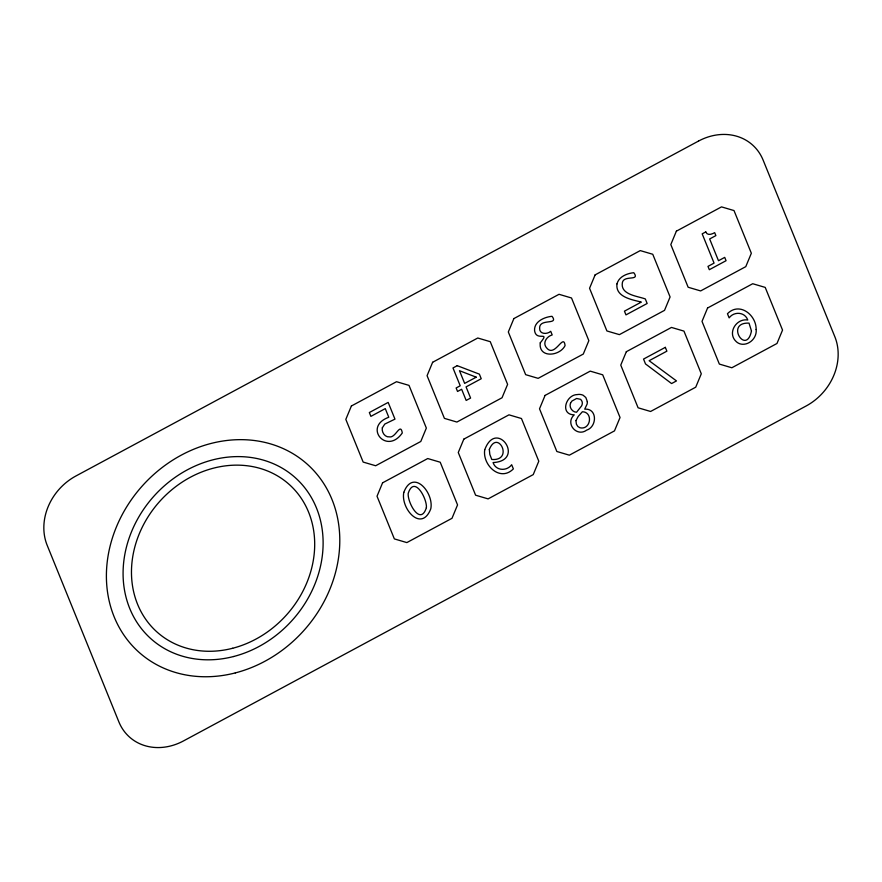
<?xml version="1.0" encoding="UTF-8"?>
<svg xmlns="http://www.w3.org/2000/svg" width="882" height="882" viewBox="0 0 882 882"><rect width="100%" height="100%" fill="white"/><g stroke="black" fill="none" stroke-linecap="round" stroke-linejoin="round"><path stroke-width="1.32" d="M489.334 449.478L489.808 454.384L491.781 459.478C514.305 461.154 497.779 428.387 489.334 449.478M751.464 330.959C746.337 356.372 724.574 322.084 749.027 323.121L751.464 330.959M484.725 449.798C482.3 465.012 500.138 482.3 513.368 468.893L511.67 464.726C506.819 471.407 495.783 470.922 493.071 462.565C526.278 460.878 496.533 417.836 484.725 449.798M575.946 420.593L576.409 424.231L577.875 426.524L579.981 427.77C590.697 430.284 593.487 412.115 582.385 411.74L578.184 416.469L575.946 420.593M756.15 329.504C757.087 337.354 750.009 344.807 742.159 344.267A12.646 10.871 -48 0 1 736.194 341.555C726.977 333.175 736.283 318.06 747.771 320.023C744.926 311.842 733.989 311.181 729.138 317.884L727.452 313.716C739.458 301.512 756.403 314.995 756.15 329.504M403.813 492.354C400.417 508.374 421.453 533.015 430.78 508.826C434.187 492.773 413.085 468.044 403.813 492.354M587.335 401.597L587.169 403.956L584.711 409.16C597.566 408.123 597.136 426.822 586.673 430.129C576.74 437.472 564.723 423.25 574.259 414.838C559.64 414.727 565.704 394.75 577.236 394.585A11.422 9.812 -48 0 1 583.112 395.235L585.813 397.495L587.335 401.597M426.392 507.624C420.493 526.609 407.275 502.398 408.212 493.358C414.22 474.659 427.197 498.705 426.392 507.624M616.981 283.872C615.228 297.013 631.964 299.704 641.324 302.074L624.445 311.159L625.966 314.885L647.156 303.485L645.304 298.932C637.256 295.999 620.178 294.72 622.383 282.615C623.817 274.677 640.442 281.556 633.783 272.692C626.992 273.431 618.899 276.595 616.981 283.872M540.258 342.833C538.329 358.434 559.717 356.405 565.064 345.612C563.62 332.646 555.131 357.397 547.049 348.368C541.978 343.506 546.366 336.516 552.187 334.928L550.721 331.301C547.083 334.631 539.123 334.322 539.63 328.071C539.464 318.005 559.133 325.513 552.022 316.307C544.47 317.002 533.952 321.533 534.569 330.53C536.135 342.139 550.644 330.144 540.258 342.833M382.336 427.814C381.41 432.048 384.883 437.527 389.557 436.888C395.676 438.122 400.45 421.883 402.291 432.952C386.658 455.586 362.656 426.712 388.786 417.263L385.28 408.62L370.892 416.359L369.338 412.544L388.179 402.413L394.971 419.137L384.795 424.066L382.336 427.814M570.522 403.14C568.868 407.241 572.186 412.048 576.53 412.28L581.591 405.907A5.7 4.895 -48 0 0 581.899 401.134L580.687 399.359L576.63 398.466L571.922 401.056L570.522 403.14M351.389 405.996L345.821 419.38L363.152 462.069L375.655 465.751L420.791 441.474L426.348 428.079L409.016 385.39L396.525 381.708L351.389 405.996M382.579 482.829L377.022 496.224L394.353 538.902L406.845 542.584L451.992 518.307L457.549 504.912L440.217 462.223L427.726 458.541L382.579 482.829M432.632 362.282L427.075 375.677L444.407 418.366L456.898 422.048L502.034 397.76L507.602 384.376L490.26 341.687L477.768 338.004L432.632 362.282M463.833 439.126L458.265 452.51L475.607 495.199L488.099 498.881L533.235 474.604L538.792 461.209L521.46 418.52L508.969 414.838L463.833 439.126M513.875 318.578L508.319 331.974L525.65 374.663L538.141 378.345L583.289 354.057L588.845 340.661L571.514 297.984L559.023 294.301L513.875 318.578M545.076 395.412L539.519 408.807L556.851 451.496L569.342 455.178L614.478 430.89L620.046 417.506L602.715 374.817L590.212 371.135L545.076 395.412M595.13 274.875L589.562 288.271L606.904 330.959L619.396 334.631L664.532 310.354L670.088 296.958L652.757 254.27L640.266 250.598L595.13 274.875M626.33 351.709L620.763 365.104L638.094 407.793L650.596 411.475L695.733 387.187L701.289 373.792L683.958 331.114L671.467 327.431L626.33 351.709M676.373 231.172L670.816 244.568L688.147 287.245L700.639 290.928L745.775 266.651L751.343 253.255L734.011 210.566L721.509 206.884L676.373 231.172M707.573 308.005L702.017 321.401L719.348 364.079L731.839 367.761L776.976 343.484L782.543 330.089L765.212 287.4L752.71 283.728L707.573 308.005M698.5 141.076L75.918 475.982A54.078 46.459 -48 0 0 47.154 545.252L118.872 721.884A54.078 46.459 -48 0 0 183.5 740.924L806.082 406.018A54.078 46.459 -48 0 0 834.846 336.748L763.128 160.116A54.078 46.459 -48 0 0 698.5 141.076M457.229 365.677L452.984 367.959L460.217 385.776L456.137 387.981L457.549 391.465L461.639 389.271L466.17 400.439L470.591 398.058L466.06 386.889L481.23 378.731L479.378 374.144L457.229 365.677M705.754 231.922L702.182 233.851L714.067 263.112L707.981 266.386L709.326 269.705L726.062 260.697L724.717 257.379L718.488 260.73L709.657 238.967L715.875 235.615L714.674 232.65C711.95 234.248 707.331 235.935 705.754 231.922M476.225 377.176L464.649 383.394L459.489 370.705L476.225 377.176M665.337 347.354L643.54 359.073L645.514 363.935L671.577 383.56L676.483 380.914L649.13 360.716L666.88 351.168L665.337 347.354M232.683 648.259A99.071 85.102 -48 0 0 297.212 492.84A99.071 85.102 -48 0 0 139.378 533.555A99.071 85.102 -48 0 0 232.683 648.259M233.565 656.528A108.155 92.919 -48 0 0 304.014 486.831A108.155 92.919 -48 0 0 131.705 531.295A108.155 92.919 -48 0 0 233.565 656.528M235.307 672.911A126.181 108.398 -48 0 0 317.509 474.935A126.181 108.398 -48 0 0 116.468 526.808A126.181 108.398 -48 0 0 235.307 672.911"/></g></svg>
